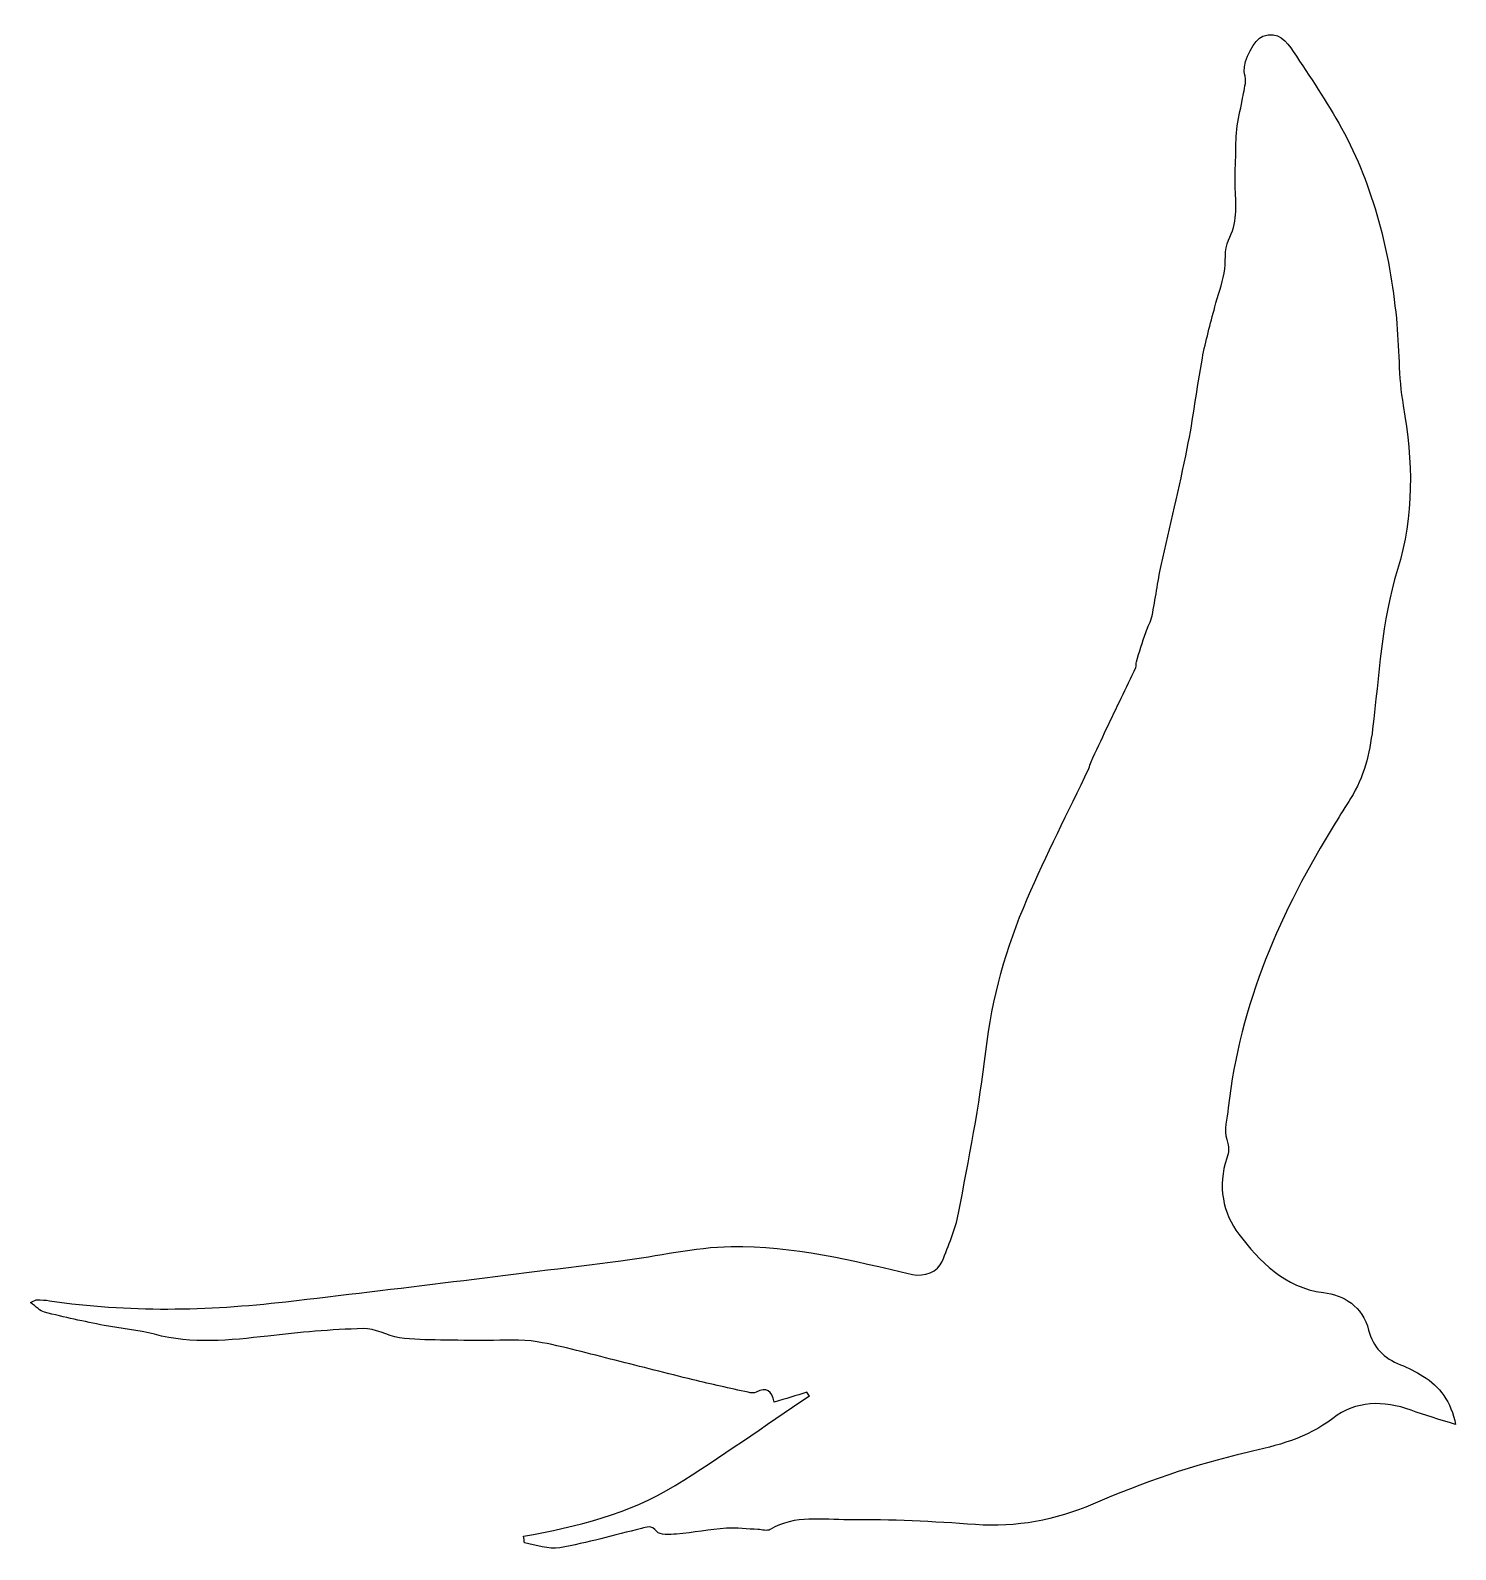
# Model space of a CAD drawing. Header units: centimetres. Extents: x -7.2 to 7.2, y -7.7 to 7.7.
import ezdxf

# ---------------------------------------------------------------- set-up
doc = ezdxf.new("R2010")
doc.units = ezdxf.units.CM
doc.header["$MEASUREMENT"] = 0
doc.layers.add('Layer 1', color=7, linetype='Continuous')

msp = doc.modelspace()

# ---------------------------------------------------------------- linework, layer by layer
at = {"layer": 'Layer 1'}
msp.add_open_spline([(6.88316, -5.92127), (6.81125, -5.87701), (6.73505, -5.83729), (6.65646, -5.80684), (6.65646, -5.80684), (6.49012, -5.74239), (6.37582, -5.62507), (6.33412, -5.4573), (6.33412, -5.4573), (6.27311, -5.21129), (6.08247, -5.10271), (5.87589, -5.07569), (5.87589, -5.07569), (5.47862, -5.02388), (5.23065, -4.75983), (5.01896, -4.48326), (5.01896, -4.48326), (4.86103, -4.27686), (4.80134, -3.99349), (4.89926, -3.71629), (4.89926, -3.71629), (4.92183, -3.65226), (4.92365, -3.60067), (4.89786, -3.52587), (4.89786, -3.52587), (4.86545, -3.43229), (4.90154, -3.31354), (4.91339, -3.20623), (4.91339, -3.20623), (5.02975, -2.15351), (5.44494, -1.21259), (5.99559, -0.32269), (5.99559, -0.32269), (6.04763, -0.23858), (6.09968, -0.1546), (6.15222, -0.07094), (6.15222, -0.07094), (6.28726, 0.14422), (6.34285, 0.37652), (6.3746, 0.63161), (6.3746, 0.63161), (6.44172, 1.17115), (6.46194, 1.71823), (6.62622, 2.24525), (6.62622, 2.24525), (6.79603, 2.78995), (6.78373, 3.34515), (6.6844, 3.90607), (6.6844, 3.90607), (6.63312, 4.19582), (6.64479, 4.49625), (6.61476, 4.79052), (6.61476, 4.79052), (6.5461, 5.46553), (6.38838, 6.11796), (6.05892, 6.71666), (6.05892, 6.71666), (5.9121, 6.98341), (5.74071, 7.23707), (5.57174, 7.49099), (5.57174, 7.49099), (5.50213, 7.59561), (5.41976, 7.70612), (5.26149, 7.64784), (5.26149, 7.64784), (5.17825, 7.61717), (5.0675, 7.4053), (5.07432, 7.2902), (5.07432, 7.2902), (5.07625, 7.2576), (5.09244, 7.22458), (5.089, 7.19318), (5.089, 7.19318), (5.08178, 7.12711), (5.06611, 7.062), (5.05357, 6.99649), (5.05357, 6.99649), (5.03492, 6.89838), (5.01039, 6.80088), (4.99885, 6.70201), (4.99885, 6.70201), (4.98819, 6.61057), (4.99086, 6.51741), (4.98848, 6.42502), (4.98848, 6.42502), (4.98578, 6.31718), (4.97792, 6.20901), (4.98343, 6.10159), (4.98343, 6.10159), (4.99251, 5.92326), (5.00415, 5.75237), (4.91498, 5.58041), (4.91498, 5.58041), (4.86685, 5.48746), (4.89381, 5.35813), (4.87222, 5.24815), (4.87222, 5.24815), (4.84947, 5.1321), (4.80668, 5.02016), (4.77702, 4.90541), (4.77702, 4.90541), (4.73233, 4.73311), (4.68309, 4.56137), (4.65081, 4.38661), (4.65081, 4.38661), (4.59445, 4.08252), (4.55863, 3.77442), (4.49751, 3.47131), (4.49751, 3.47131), (4.41771, 3.07547), (4.31929, 2.68338), (4.23377, 2.2886), (4.23377, 2.2886), (4.19718, 2.11966), (4.17612, 1.94737), (4.14169, 1.7779), (4.14169, 1.7779), (4.12984, 1.71948), (4.09647, 1.66574), (4.07705, 1.60851), (4.07705, 1.60851), (4.04369, 1.50995), (4.01302, 1.41055), (3.98281, 1.31101), (3.98281, 1.31101), (3.97752, 1.29352), (3.98516, 1.27106), (3.97773, 1.25521), (3.97773, 1.25521), (3.87983, 1.04815), (3.77985, 0.8422), (3.68132, 0.63548), (3.68132, 0.63548), (3.62777, 0.52322), (3.57551, 0.41019), (3.52371, 0.29716), (3.52371, 0.29716), (3.514, 0.27599), (3.51106, 0.2517), (3.50114, 0.23064), (3.50114, 0.23064), (3.29236, -0.20891), (3.06976, -0.64267), (2.87728, -1.08926), (2.87728, -1.08926), (2.66485, -1.58218), (2.52094, -2.0946), (2.4577, -2.63382), (2.4577, -2.63382), (2.39314, -3.18328), (2.2854, -3.72808), (2.18285, -4.27241), (2.18285, -4.27241), (2.15134, -4.4396), (2.07876, -4.59991), (2.01682, -4.76012), (2.01682, -4.76012), (1.97687, -4.86355), (1.83029, -4.91871), (1.71609, -4.89204), (1.71609, -4.89204), (1.11115, -4.75083), (0.50411, -4.59819), (-0.11962, -4.60899), (-0.11962, -4.60899), (-0.49313, -4.61547), (-0.86458, -4.70853), (-1.23799, -4.75496), (-1.23799, -4.75496), (-2.36781, -4.8953), (-3.4974, -5.03714), (-4.62828, -5.16808), (-4.62828, -5.16808), (-5.42505, -5.26037), (-6.22345, -5.27754), (-7.02035, -5.15837), (-7.02035, -5.15837), (-7.06213, -5.1521), (-7.10454, -5.14972), (-7.14687, -5.14853), (-7.14687, -5.14853), (-7.15907, -5.14821), (-7.17158, -5.15813), (-7.21487, -5.17663), (-7.21487, -5.17663), (-7.1542, -5.21947), (-7.11719, -5.26331), (-7.07194, -5.27474), (-7.07194, -5.27474), (-6.87202, -5.32493), (-6.67036, -5.3692), (-6.46805, -5.40915), (-6.46805, -5.40915), (-6.29869, -5.44262), (-6.12391, -5.45373), (-5.95777, -5.49831), (-5.95777, -5.49831), (-5.57542, -5.60107), (-5.19543, -5.56028), (-4.81167, -5.5158), (-4.81167, -5.5158), (-4.49139, -5.47868), (-4.16916, -5.44918), (-3.84713, -5.44066), (-3.84713, -5.44066), (-3.72516, -5.43743), (-3.60316, -5.51387), (-3.47804, -5.53305), (-3.47804, -5.53305), (-3.34191, -5.55401), (-3.20213, -5.55366), (-3.06383, -5.55723), (-3.06383, -5.55723), (-2.9059, -5.56133), (-2.74776, -5.55853), (-2.58983, -5.56035), (-2.58983, -5.56035), (-2.42089, -5.56241), (-2.24849, -5.54556), (-2.08397, -5.57416), (-2.08397, -5.57416), (-1.81756, -5.62059), (-1.5561, -5.69658), (-1.29302, -5.76156), (-1.29302, -5.76156), (-1.03061, -5.82644), (-0.76891, -5.89465), (-0.50618, -5.95867), (-0.50618, -5.95867), (-0.32084, -6.00389), (-0.13441, -6.04522), (0.05193, -6.08615), (0.05193, -6.08615), (0.07836, -6.09197), (0.11249, -6.09575), (0.13451, -6.08422), (0.13451, -6.08422), (0.23632, -6.03056), (0.29255, -6.06792), (0.31564, -6.18632), (0.31564, -6.18632), (0.43375, -6.15057), (0.5403, -6.11832), (0.64692, -6.08604), (0.64692, -6.08604), (0.65515, -6.09845), (0.66346, -6.11086), (0.67166, -6.12327), (0.67166, -6.12327), (0.21967, -6.42651), (-0.22422, -6.74279), (-0.68655, -7.02928), (-0.68655, -7.02928), (-1.15203, -7.31762), (-1.68347, -7.44394), (-2.22105, -7.54432), (-2.22105, -7.54432), (-2.21856, -7.56678), (-2.21608, -7.58922), (-2.21359, -7.61179), (-2.21359, -7.61179), (-2.09365, -7.62973), (-1.96843, -7.67894), (-1.85497, -7.65942), (-1.85497, -7.65942), (-1.57668, -7.61148), (-1.304, -7.53139), (-1.02883, -7.46522), (-1.02883, -7.46522), (-0.97388, -7.45204), (-0.92779, -7.42548), (-0.87241, -7.49575), (-0.87241, -7.49575), (-0.84251, -7.53377), (-0.74059, -7.52663), (-0.6727, -7.52091), (-0.6727, -7.52091), (-0.50419, -7.50665), (-0.33708, -7.47514), (-0.16859, -7.46312), (-0.16859, -7.46312), (-0.06268, -7.45558), (0.04493, -7.4709), (0.15179, -7.47534), (0.15179, -7.47534), (0.19346, -7.47703), (0.24527, -7.49357), (0.27551, -7.47534), (0.27551, -7.47534), (0.52649, -7.32302), (0.80611, -7.38012), (1.07111, -7.37657), (1.07111, -7.37657), (1.49804, -7.37083), (1.92638, -7.3948), (2.3527, -7.42536), (2.3527, -7.42536), (2.76886, -7.45515), (3.16166, -7.3812), (3.54089, -7.21798), (3.54089, -7.21798), (4.04706, -7.00004), (4.56403, -6.81997), (5.10325, -6.69659), (5.10325, -6.69659), (5.40551, -6.6274), (5.70949, -6.55205), (5.97074, -6.35038), (5.97074, -6.35038), (6.20466, -6.16991), (6.48403, -6.16578), (6.76319, -6.2677), (6.76319, -6.2677), (6.90202, -6.31845), (7.04473, -6.35861), (7.21473, -6.41277), (7.21473, -6.41277), (7.16891, -6.17905), (7.05721, -6.02813), (6.88316, -5.92127)], degree=3, knots=[0, 0, 0, 0, 0.01234568, 0.01234568, 0.01234568, 0.01234568, 0.02469136, 0.02469136, 0.02469136, 0.02469136, 0.03703704, 0.03703704, 0.03703704, 0.03703704, 0.04938272, 0.04938272, 0.04938272, 0.04938272, 0.0617284, 0.0617284, 0.0617284, 0.0617284, 0.07407407, 0.07407407, 0.07407407, 0.07407407, 0.08641975, 0.08641975, 0.08641975, 0.08641975, 0.09876543, 0.09876543, 0.09876543, 0.09876543, 0.11111111, 0.11111111, 0.11111111, 0.11111111, 0.12345679, 0.12345679, 0.12345679, 0.12345679, 0.13580247, 0.13580247, 0.13580247, 0.13580247, 0.14814815, 0.14814815, 0.14814815, 0.14814815, 0.16049383, 0.16049383, 0.16049383, 0.16049383, 0.17283951, 0.17283951, 0.17283951, 0.17283951, 0.18518519, 0.18518519, 0.18518519, 0.18518519, 0.19753086, 0.19753086, 0.19753086, 0.19753086, 0.20987654, 0.20987654, 0.20987654, 0.20987654, 0.22222222, 0.22222222, 0.22222222, 0.22222222, 0.2345679, 0.2345679, 0.2345679, 0.2345679, 0.24691358, 0.24691358, 0.24691358, 0.24691358, 0.25925926, 0.25925926, 0.25925926, 0.25925926, 0.27160494, 0.27160494, 0.27160494, 0.27160494, 0.28395062, 0.28395062, 0.28395062, 0.28395062, 0.2962963, 0.2962963, 0.2962963, 0.2962963, 0.30864198, 0.30864198, 0.30864198, 0.30864198, 0.32098765, 0.32098765, 0.32098765, 0.32098765, 0.33333333, 0.33333333, 0.33333333, 0.33333333, 0.34567901, 0.34567901, 0.34567901, 0.34567901, 0.35802469, 0.35802469, 0.35802469, 0.35802469, 0.37037037, 0.37037037, 0.37037037, 0.37037037, 0.38271605, 0.38271605, 0.38271605, 0.38271605, 0.39506173, 0.39506173, 0.39506173, 0.39506173, 0.40740741, 0.40740741, 0.40740741, 0.40740741, 0.41975309, 0.41975309, 0.41975309, 0.41975309, 0.43209877, 0.43209877, 0.43209877, 0.43209877, 0.44444444, 0.44444444, 0.44444444, 0.44444444, 0.45679012, 0.45679012, 0.45679012, 0.45679012, 0.4691358, 0.4691358, 0.4691358, 0.4691358, 0.48148148, 0.48148148, 0.48148148, 0.48148148, 0.49382716, 0.49382716, 0.49382716, 0.49382716, 0.50617284, 0.50617284, 0.50617284, 0.50617284, 0.51851852, 0.51851852, 0.51851852, 0.51851852, 0.5308642, 0.5308642, 0.5308642, 0.5308642, 0.54320988, 0.54320988, 0.54320988, 0.54320988, 0.55555556, 0.55555556, 0.55555556, 0.55555556, 0.56790123, 0.56790123, 0.56790123, 0.56790123, 0.58024691, 0.58024691, 0.58024691, 0.58024691, 0.59259259, 0.59259259, 0.59259259, 0.59259259, 0.60493827, 0.60493827, 0.60493827, 0.60493827, 0.61728395, 0.61728395, 0.61728395, 0.61728395, 0.62962963, 0.62962963, 0.62962963, 0.62962963, 0.64197531, 0.64197531, 0.64197531, 0.64197531, 0.65432099, 0.65432099, 0.65432099, 0.65432099, 0.66666667, 0.66666667, 0.66666667, 0.66666667, 0.67901235, 0.67901235, 0.67901235, 0.67901235, 0.69135802, 0.69135802, 0.69135802, 0.69135802, 0.7037037, 0.7037037, 0.7037037, 0.7037037, 0.71604938, 0.71604938, 0.71604938, 0.71604938, 0.72839506, 0.72839506, 0.72839506, 0.72839506, 0.74074074, 0.74074074, 0.74074074, 0.74074074, 0.75308642, 0.75308642, 0.75308642, 0.75308642, 0.7654321, 0.7654321, 0.7654321, 0.7654321, 0.77777778, 0.77777778, 0.77777778, 0.77777778, 0.79012346, 0.79012346, 0.79012346, 0.79012346, 0.80246914, 0.80246914, 0.80246914, 0.80246914, 0.81481481, 0.81481481, 0.81481481, 0.81481481, 0.82716049, 0.82716049, 0.82716049, 0.82716049, 0.83950617, 0.83950617, 0.83950617, 0.83950617, 0.85185185, 0.85185185, 0.85185185, 0.85185185, 0.86419753, 0.86419753, 0.86419753, 0.86419753, 0.87654321, 0.87654321, 0.87654321, 0.87654321, 0.88888889, 0.88888889, 0.88888889, 0.88888889, 0.90123457, 0.90123457, 0.90123457, 0.90123457, 0.91358025, 0.91358025, 0.91358025, 0.91358025, 0.92592593, 0.92592593, 0.92592593, 0.92592593, 0.9382716, 0.9382716, 0.9382716, 0.9382716, 0.95061728, 0.95061728, 0.95061728, 0.95061728, 0.96296296, 0.96296296, 0.96296296, 0.96296296, 0.97530864, 0.97530864, 0.97530864, 0.97530864, 1, 1, 1, 1], dxfattribs=at)

doc.saveas('drawing.dxf')
